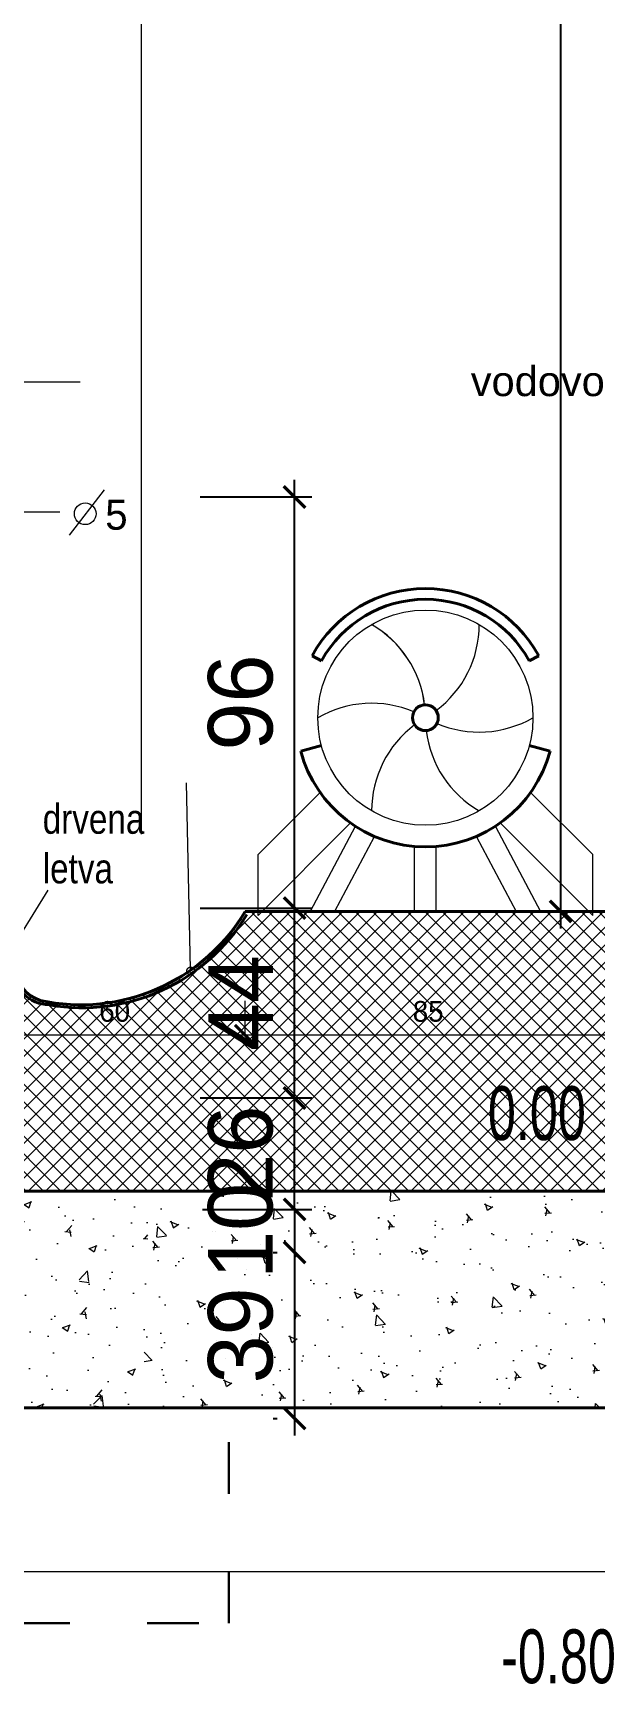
# Model space of a CAD drawing. Header units: millimetres. Extents: x 73 to 57768, y -40361 to 10065.
# Drawn here: x 55348.4 to 55479.2, y -11903.9 to -11520.3 of the extents above; entities that cross this region are included whole.
import ezdxf

# ---------------------------------------------------------------- set-up
doc = ezdxf.new("R2010")
doc.units = ezdxf.units.MM
doc.linetypes.add('ACAD_ISO03W100', pattern=[30, 12, -18])
for name, color, linetype, lineweight in [('cijevi', 151, 'ACAD_ISO03W100', 30), ('hec', 253, 'Continuous', 5), ('kote', 124, 'Continuous', 5), ('kote i srafura', 9, 'Continuous', 5), ('shrafura', 2, 'Continuous', 5), ('ulica', 71, 'Continuous', 13)]:
    doc.layers.add(name, color=color, linetype=linetype, lineweight=lineweight)
doc.layers.add('pogled', color=7, linetype='Continuous', lineweight=5, true_color=0x8db1c3)
doc.layers.add('presjek', color=7, linetype='Continuous', lineweight=40, true_color=0xe37da2)
doc.styles.add('1na10', font='simplex.shx', dxfattribs={"width": 0.8, "height": 3})
doc.styles.add('1na50', font='', dxfattribs={"height": 15})
doc.styles.get('1na50').set_extended_font_data('SwitzerlandCondLight BH')
doc.dimstyles.new('1na50', dxfattribs={"dimtxt": 2.5, "dimasz": 5, "dimexe": 4, "dimexo": 5, "dimgap": 5, "dimtad": 1, "dimdec": 0, "dimtxsty": '1na50', "dimblk": 'ARCHTICK', "dimcen": 2.5, "dimdle": 4, "dimadec": 0, "dimazin": 0, "dimtfac": 1, "dimtdec": 0, "dimtix": 1, "dimtmove": 0, "dimatfit": 3, "dimldrblk": 'ARCHTICK', "dimfxl": 1, "dimarcsym": 0})
pattern_1 = [(45, (-95723.992, -25818.361), (-2.020557627, 2.020557627), []), (135, (-95723.992, -25818.361), (-2.020557627, -2.020557627), [])]

# ---------------------------------------------------------------- blocks, each defined once
blk = doc.blocks.new('_ArchTick')
at = {"layer": 'kote', "color": 0, "const_width": 0.15}
blk.add_lwpolyline([(-0.5, -0.5), (0.5, 0.5)], dxfattribs=at)
blk = doc.blocks.new('*D1104')
at = {"layer": 'Defpoints', "color": 0}
for p in [(55382.21, -11628.12), (55409.16, -11628.12), (55387.21, -11723.62)]:
    blk.add_point(p, dxfattribs=at)
at = {"layer": 'hec', "color": 0, "lineweight": -2}
for p, q in [((55409.16, -11727.62), (55409.16, -11624.12)), ((55387.21, -11628.12), (55413.16, -11628.12)), ((55392.21, -11723.62), (55413.16, -11723.62))]:
    blk.add_line(p, q, dxfattribs=at)
at = {"layer": 'hec', "color": 0, "lineweight": -2, "xscale": 5, "yscale": 5, "zscale": 5}
for p, rotation in [((55409.16, -11628.12), 90), ((55409.16, -11723.62), 270)]:
    blk.add_blockref('_ArchTick', p, dxfattribs=dict(at, rotation=rotation))
at = {"layer": 'hec', "color": 0, "insert": (55396.66, -11675.87), "char_height": 15, "attachment_point": 5, "rotation": 90, "style": '1na50'}
blk.add_mtext('96', dxfattribs=at)
blk = doc.blocks.new('*D1106')
at = {"layer": 'Defpoints', "color": 0}
for p in [(55409.16, -11803.62), (55409.16, -11842.17), (55409.16, -11842.17)]:
    blk.add_point(p, dxfattribs=at)
at = {"layer": 'hec', "color": 0, "lineweight": -2}
for p, q in [((55409.16, -11799.62), (55409.16, -11846.17)), ((55404.16, -11803.62), (55405.16, -11803.62)), ((55404.16, -11842.17), (55405.16, -11842.17))]:
    blk.add_line(p, q, dxfattribs=at)
at = {"layer": 'hec', "color": 0, "lineweight": -2, "xscale": 5, "yscale": 5, "zscale": 5}
for p, rotation in [((55409.16, -11803.62), 90), ((55409.16, -11842.17), 270)]:
    blk.add_blockref('_ArchTick', p, dxfattribs=dict(at, rotation=rotation))
at = {"layer": 'hec', "color": 0, "insert": (55396.66, -11822.9), "char_height": 15, "attachment_point": 5, "rotation": 90, "style": '1na50'}
blk.add_mtext('39', dxfattribs=at)
blk = doc.blocks.new('*D1107')
at = {"layer": 'Defpoints', "color": 0}
for p in [(55409.16, -11793.62), (55409.16, -11803.62), (55409.16, -11803.62)]:
    blk.add_point(p, dxfattribs=at)
at = {"layer": 'hec', "color": 0, "lineweight": -2}
for p, q in [((55409.16, -11793.62), (55409.16, -11788.62)), ((55404.16, -11793.62), (55405.16, -11793.62)), ((55409.16, -11793.62), (55409.16, -11803.62)), ((55404.16, -11803.62), (55405.16, -11803.62)), ((55409.16, -11803.62), (55409.16, -11808.62))]:
    blk.add_line(p, q, dxfattribs=at)
at = {"layer": 'hec', "color": 0, "lineweight": -2, "xscale": 5, "yscale": 5, "zscale": 5}
for p, rotation in [((55409.16, -11793.62), 270), ((55409.16, -11803.62), 90)]:
    blk.add_blockref('_ArchTick', p, dxfattribs=dict(at, rotation=rotation))
at = {"layer": 'hec', "color": 0, "insert": (55396.66, -11798.62), "char_height": 15, "attachment_point": 5, "rotation": 90, "style": '1na50'}
blk.add_mtext('10', dxfattribs=at)
blk = doc.blocks.new('*D1108')
at = {"layer": 'Defpoints', "color": 0}
for p in [(55382.21, -11723.62), (55409.16, -11723.62), (55382.21, -11767.74)]:
    blk.add_point(p, dxfattribs=at)
at = {"layer": 'hec', "color": 0, "lineweight": -2}
for p, q in [((55409.16, -11771.74), (55409.16, -11719.62)), ((55387.21, -11723.62), (55413.16, -11723.62)), ((55387.21, -11767.74), (55413.16, -11767.74))]:
    blk.add_line(p, q, dxfattribs=at)
at = {"layer": 'hec', "color": 0, "lineweight": -2, "xscale": 5, "yscale": 5, "zscale": 5}
for p, rotation in [((55409.16, -11723.62), 90), ((55409.16, -11767.74), 270)]:
    blk.add_blockref('_ArchTick', p, dxfattribs=dict(at, rotation=rotation))
at = {"layer": 'hec', "color": 0, "insert": (55396.66, -11745.68), "char_height": 15, "attachment_point": 5, "rotation": 90, "style": '1na50'}
blk.add_mtext('44', dxfattribs=at)
blk = doc.blocks.new('*D1109')
at = {"layer": 'Defpoints', "color": 0}
for p in [(55382.79, -11767.74), (55409.16, -11767.74), (55382.79, -11793.62)]:
    blk.add_point(p, dxfattribs=at)
at = {"layer": 'hec', "color": 0, "lineweight": -2}
for p, q in [((55409.16, -11767.74), (55409.16, -11762.74)), ((55387.79, -11767.74), (55413.16, -11767.74)), ((55409.16, -11793.62), (55409.16, -11767.74)), ((55387.79, -11793.62), (55413.16, -11793.62)), ((55409.16, -11793.62), (55409.16, -11798.62))]:
    blk.add_line(p, q, dxfattribs=at)
at = {"layer": 'hec', "color": 0, "lineweight": -2, "xscale": 5, "yscale": 5, "zscale": 5}
for p, rotation in [((55409.16, -11767.74), 270), ((55409.16, -11793.62), 90)]:
    blk.add_blockref('_ArchTick', p, dxfattribs=dict(at, rotation=rotation))
at = {"layer": 'hec', "color": 0, "insert": (55396.66, -11780.68), "char_height": 15, "attachment_point": 5, "rotation": 90, "style": '1na50'}
blk.add_mtext('26', dxfattribs=at)
blk = doc.blocks.new('*D1225')
at = {"layer": 'Defpoints', "color": 0}
for p in [(55373.61, -11237.64), (55470.97, -11724.39), (55470.97, -11724.39)]:
    blk.add_point(p, dxfattribs=at)
at = {"layer": 'kote i srafura', "color": 0, "lineweight": -2}
for p, q in [((55470.97, -11233.64), (55470.97, -11728.39)), ((55378.61, -11237.64), (55474.97, -11237.64)), ((55475.97, -11724.39), (55474.97, -11724.39))]:
    blk.add_line(p, q, dxfattribs=at)
at = {"layer": 'kote i srafura', "color": 0, "lineweight": -2, "xscale": 5, "yscale": 5, "zscale": 5}
for p, rotation in [((55470.97, -11237.64), 90), ((55470.97, -11724.39), 270)]:
    blk.add_blockref('_ArchTick', p, dxfattribs=dict(at, rotation=rotation))
at = {"layer": 'kote i srafura', "color": 0, "insert": (55458.47, -11481.02), "char_height": 15, "attachment_point": 5, "rotation": 90, "style": '1na50'}
blk.add_mtext('487', dxfattribs=at)

msp = doc.modelspace()

# ---------------------------------------------------------------- hatches: boundary and pattern name
at = {"layer": 'shrafura', "ltscale": 5}
h = msp.add_hatch(dxfattribs=at)
h.set_pattern_fill('ANSI37', color=256, scale=0.9, style=0)
h.set_pattern_definition(pattern_1)
h.paths.add_polyline_path([(55442.072, -11724.393), (55401.643, -11724.393), (55400.681, -11725.355), (55400.681, -11724.393), (55397.722, -11724.393, -0.1756306), (55374.207, -11743.581, -0.138355), (55350.07, -11745.073, -0.3056584), (55344.098, -11737.48), (55337.369, -11737.48), (55337.369, -11779.393), (55277.369, -11779.393), (55277.369, -11789.393), (55446.84, -11789.393)])
h = msp.add_hatch(dxfattribs=at)
h.set_pattern_fill('ANSI37', color=256, scale=0.9, style=0)
h.set_pattern_definition(pattern_1)
h.paths.add_polyline_path([(55542.722, -11737.48), (55536.605, -11737.48, -0.3823036), (55528.239, -11746.116, -0.1950795), (55495.519, -11739.039, -0.5743672), (55494.161, -11738.248, -0.2674767), (55494.615, -11737.461, -0.1001854), (55482.722, -11724.393), (55478.463, -11724.393), (55478.463, -11725.355), (55477.501, -11724.393), (55442.072, -11724.393), (55446.84, -11789.393), (55602.722, -11789.393), (55602.722, -11779.393), (55542.722, -11779.393)])
h = msp.add_hatch(dxfattribs=at)
h.set_pattern_fill('AR-CONC', color=256, scale=0.1, style=0)
h.set_pattern_definition([(50, (-95723.992, -25818.361), (18.2184669, -1.5939086), [1.905, -20.955]), (355, (-95723.992, -25818.361), (-3.5242826, 19.1056643), [1.524, -16.764]), (100.451, (-95722.474, -25818.494), (14.6942502, 17.5116688), [1.619, -17.809]), (46.1842, (-95723.992, -25813.28), (27.107904, -4.2042328), [2.8575, -31.4325]), (96.6356, (-95721.733, -25813.631), (23.7404234, 24.7425556), [2.4285, -26.7135]), (351.184, (-95723.992, -25813.28), (23.7404606, 24.742512), [2.286, -25.146]), (21, (-95721.452, -25814.551), (15.161488, -10.2265519), [1.905, -20.955]), (326, (-95721.452, -25814.551), (6.1802028, 18.4187966), [1.524, -16.764]), (71.4514, (-95720.188, -25815.403), (21.341649, 8.1922858), [1.619, -17.809]), (37.5, (-95723.992, -25818.361), (0.30886033, 8.4555039), [0, -16.5608, 0, -17.018, 0, -16.8275]), (7.5, (-95723.992, -25818.361), (6.68196625, 10.0180575), [0, -9.7028, 0, -16.1798, 0, -6.4135]), (327.5, (-95729.656, -25818.361), (13.55905952, -0.5728744), [0, -6.35, 0, -19.812, 0, -26.289]), (317.5, (-95732.196, -25818.361), (14.8129181, 2.5426491), [0, -8.255, 0, -13.1572, 0, -18.669])])
h.paths.add_polyline_path([(55375.136, -11789.393), (55277.369, -11789.393), (55277.369, -11792.329), (55288.793, -11792.329), (55288.793, -11822.329), (55258.793, -11822.329), (55258.793, -11792.329), (55270.369, -11792.329), (55270.369, -11789.393), (55248.635, -11789.393), (55248.635, -11795.029, -0.4142136), (55249.685, -11796.079, -0.4142136), (55248.635, -11797.13), (55248.635, -11810.853), (55248.635, -11839.737), (55374.874, -11839.737)])
at = {"layer": 'shrafura', "linetype": 'ACAD_ISO03W100', "ltscale": 5}
h = msp.add_hatch(dxfattribs=at)
h.set_pattern_fill('AR-CONC', color=256, scale=0.1, style=0)
h.set_pattern_definition([(130, (133093.063, 15767.811), (-18.218467, -1.5939086), [1.905, -20.955]), (185, (133093.063, 15767.811), (3.5242826, 19.1056643), [1.524, -16.764]), (79.549, (133091.544, 15767.679), (-14.69425, 17.5116688), [1.619, -17.809]), (133.8158, (133093.063, 15772.891), (-27.107904, -4.204233), [2.8575, -31.4325]), (83.3644, (133090.804, 15772.54), (-23.7404234, 24.742556), [2.4285, -26.7135]), (188.816, (133093.063, 15772.891), (-23.740461, 24.742512), [2.286, -25.146]), (159, (133090.523, 15771.621), (-15.161488, -10.2265519), [1.905, -20.955]), (214, (133090.523, 15771.621), (-6.180203, 18.4187966), [1.524, -16.764]), (108.5486, (133089.26, 15770.77), (-21.341649, 8.1922858), [1.619, -17.809]), (142.5, (133093.0626, 15767.8115), (-0.3088603, 8.4555039), [0, -16.5608, 0, -17.018, 0, -16.8275]), (172.5, (133093.063, 15767.8115), (-6.6819663, 10.0180575), [0, -9.7028, 0, -16.1798, 0, -6.4135]), (212.5, (133098.727, 15767.8115), (-13.5590595, -0.5728744), [0, -6.35, 0, -19.812, 0, -26.289]), (222.5, (133101.267, 15767.811), (-14.8129181, 2.5426491), [0, -8.255, 0, -13.1572, 0, -18.669])])
h.paths.add_polyline_path([(55374.207, -11789.393), (55602.722, -11789.393), (55602.722, -11792.329), (55591.297, -11792.329), (55591.297, -11822.329), (55621.297, -11822.329), (55621.297, -11792.329), (55609.722, -11792.329), (55609.722, -11789.393), (55642.265, -11789.393), (55642.265, -11839.737), (55374.207, -11839.737)])

# ---------------------------------------------------------------- linework, layer by layer
at = {"layer": 'cijevi'}
for p, q in [((55363.92, -11839.737), (55393.92, -11839.737)), ((55393.92, -11889.737), (55393.92, -11839.737)), ((55314.923, -11889.737), (55394.923, -11889.737))]:
    msp.add_line(p, q, dxfattribs=at)
at = {"layer": 'kote'}
for p, q in [((55356.852, -11636.968), (55365.014, -11626.481)), ((55397.722, -11753.164), (55397.722, -11745.164)), ((55547.722, -11753.164), (55117.369, -11753.164))]:
    msp.add_line(p, q, dxfattribs=at)
msp.add_circle((55360.521, -11632.015), 2.52, dxfattribs=at)
at = {"layer": 'pogled'}
for p, q in [((55373.611, -11706.462), (55373.611, -11274.557)), ((55334.839, -11601.345), (55359.345, -11601.345)), ((55341.801, -11631.532), (55354.643, -11631.532)), ((55415.12, -11696.774), (55400.681, -11711.213)), ((55464.024, -11696.774), (55478.463, -11711.213)), ((55422.191, -11703.845), (55400.681, -11725.355)), ((55423.28, -11704.708), (55412.813, -11724.393)), ((55455.863, -11704.708), (55466.33, -11724.393)), ((55456.953, -11703.845), (55478.463, -11725.355)), ((55427.695, -11707.055), (55418.476, -11724.393)), ((55437.072, -11724.393), (55437.072, -11709.393)), ((55442.072, -11724.393), (55442.072, -11709.393)), ((55451.448, -11707.055), (55460.667, -11724.393)), ((55400.681, -11725.355), (55400.681, -11711.213)), ((55478.463, -11725.355), (55478.463, -11711.213))]:
    msp.add_line(p, q, dxfattribs=at)
msp.add_circle((55439.572, -11679.393), 25, dxfattribs=at)
for centre, start, end in [((55414.572, -11679.416), 6.93301, 60.05338), ((55414.572, -11679.393), 6.87963, 60), ((55427.072, -11657.742), 306.87963, 0), ((55427.072, -11701.044), 66.87963, 120), ((55452.072, -11701.044), 126.87963, 180), ((55464.572, -11679.393), 186.87963, 240), ((55452.072, -11657.742), 246.87963, 300)]:
    msp.add_arc(centre, 25, start, end, dxfattribs=at)
at = {"layer": 'presjek'}
for p, q in [((55415.439, -11666.207), (55413.245, -11665.008)), ((55463.704, -11666.207), (55465.898, -11665.008)), ((55415.424, -11685.863), (55410.594, -11687.158)), ((55463.72, -11685.863), (55468.549, -11687.158)), ((55482.722, -11724.393), (55397.722, -11724.393)), ((55752.692, -11789.393), (55127.398, -11789.393))]:
    msp.add_line(p, q, dxfattribs=at)
msp.add_lwpolyline([(56018.611, -11839.737), (54103.476, -11839.737)], dxfattribs=at)
msp.add_circle((55439.572, -11679.393), 3, dxfattribs=at)
for centre, radius, start, end in [((55439.572, -11679.393), 30, 28.65183, 151.34817), ((55439.572, -11679.393), 27.5, 28.65183, 151.34817), ((55439.572, -11679.393), 30, 195, 345), ((55359.494, -11701.548), 44.534, 257.78358, 329.13738), ((55359.841, -11702.242), 44.534, 260.12711, 329.13738), ((55359.494, -11701.548), 44.534, 289.29218, 329.13738), ((55352.459, -11737.141), 8.979, 182.16285, 268.38286), ((55352.715, -11736.848), 8.64, 184.19058, 252.17543)]:
    msp.add_arc(centre, radius, start, end, dxfattribs=at)
at = {"layer": 'shrafura', "ltscale": 5}
msp.add_lwpolyline([(55248.635, -11810.853), (55248.635, -11877.711), (55631.046, -11877.711)], dxfattribs=at)
at = {"layer": 'ulica', "linetype": 'ACAD_ISO03W100', "ltscale": 5}
for points in [[(55384.954, -11737.842), (55384.079, -11694.532)], [(55342.058, -11735.436), (55351.907, -11719.468)]]:
    msp.add_lwpolyline(points, dxfattribs=at)
msp.add_circle((55385.02, -11738.248), 0.91, dxfattribs=at)

# ---------------------------------------------------------------- block references
at = {"layer": 'kote', "xscale": -4.800000000017462, "yscale": 4.80000000000291, "zscale": 4.8}
msp.add_blockref('_ArchTick', (55397.722, -11753.164), dxfattribs=at)

# ---------------------------------------------------------------- texts
at = {"layer": 'hec', "style": '1na50', "width": 0.7}
for s, p in [('0.00', (55454.079, -11777.514)), ('-0.80', (55457.163, -11903.702))]:
    msp.add_text(s, height=12.5, dxfattribs=at).set_placement(p)
at = {"layer": 'kote'}
msp.add_text('5', height=7, dxfattribs=at).set_placement((55365.166, -11635.723))
at = {"layer": 'kote', "insert": (55519.362, -11597.769), "char_height": 6.912, "width": 98.5379, "attachment_point": 3}
msp.add_mtext('{\\fArial|b0|i0|c0|p34;vodovodna cijev}', dxfattribs=at)
at = {"layer": 'kote', "ltscale": 55, "insert": (55350.655, -11699.444), "char_height": 6.912, "attachment_point": 1, "style": '1na10'}
msp.add_mtext('{\\fArial|b0|i0|c238|p34;drvena \\Pletva}', dxfattribs=at)
at = {"layer": 'kote', "char_height": 4.8, "attachment_point": 5}
for s, insert in [('60', (55367.369, -11747.666)), ('85', (55440.222, -11747.654))]:
    msp.add_mtext(s, dxfattribs=dict(at, insert=insert))

# ---------------------------------------------------------------- dimensions: what is measured, and where the dimension line sits
at = {"layer": 'hec'}
for base, p1, p2, picture, middle in [((55409.158972509, -11628.12324651), (55387.210716846, -11723.62324651), (55382.210716846, -11628.12324651), '*D1104', (55396.658972509, -11675.87324651)), ((55409.159, -11723.623), (55382.211, -11767.742), (55382.211, -11723.623), '*D1108', (55396.659, -11745.683)), ((55409.159, -11767.742), (55382.793, -11793.623), (55382.793, -11767.742), '*D1109', (55396.659, -11780.683)), ((55409.159, -11803.623), (55409.159, -11793.623), (55409.159, -11803.623), '*D1107', (55396.659, -11798.623)), ((55409.159, -11842.172), (55409.159, -11803.623), (55409.159, -11842.172), '*D1106', (55396.659, -11822.897))]:
    dim = msp.add_linear_dim(base=base, p1=p1, p2=p2, angle=90, dimstyle='1na50', dxfattribs=at)
    dim.commit()
    dim.dimension.update_dxf_attribs({"geometry": picture, "text_midpoint": middle})
at = {"layer": 'kote i srafura'}
dim = msp.add_linear_dim(base=(55470.968, -11724.393), p1=(55373.611, -11237.639), p2=(55470.968, -11724.393), angle=90, dimstyle='1na50', override={"dimtmove": 1}, dxfattribs=at)
dim.commit()
dim.dimension.update_dxf_attribs({"geometry": '*D1225', "text_midpoint": (55458.468, -11481.016)})

doc.saveas('drawing.dxf')
